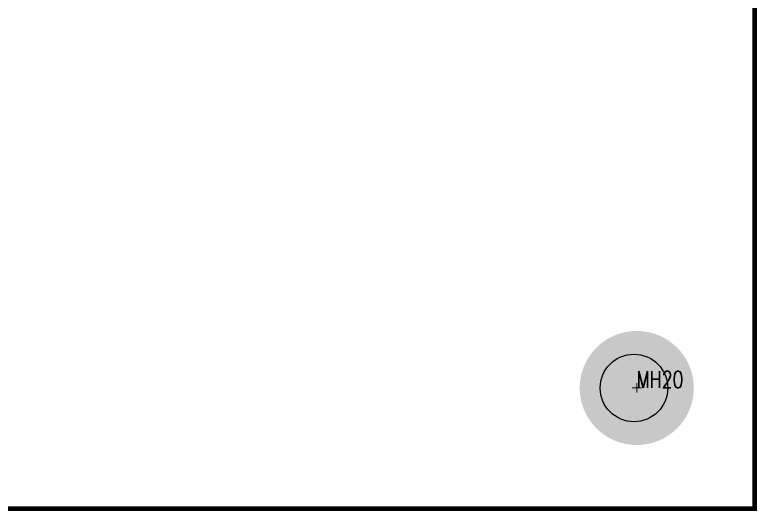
# Model space of a CAD drawing. Header units: millimetres. Extents: x 5 to 1395, y 5 to 415.
# Drawn here: x 1356.14 to 1395.17, y 11.08 to 37.18 of the extents above; entities that cross this region are included whole.
import ezdxf

# ---------------------------------------------------------------- set-up
doc = ezdxf.new("R2010")
doc.units = ezdxf.units.MM
for name, color, linetype in [('BOARD_OUTLINE_00', 2, 'Continuous'), ('DRIL_PLTE_THRU_01', 16, 'Continuous'), ('DRIL_PLTE_THRU_02', 146, 'Continuous'), ('DRIL_PLTE_THRU_03', 56, 'Continuous'), ('DRIL_PLTE_THRU_04', 216, 'Continuous'), ('DRIL_PLTE_THRU_05', 34, 'Continuous'), ('DRIL_PLTE_THRU_06', 96, 'Continuous'), ('DRIL_PLTE_THRU_07', 171, 'Continuous'), ('DRIL_PLTE_THRU_08', 176, 'Continuous'), ('DRIL_SYMBOL', 2, 'Continuous'), ('PADS_BOT', 5, 'Continuous'), ('PADS_INNER', 1, 'Continuous'), ('PADS_TOP', 1, 'Continuous'), ('PART_NAME_01', 1, 'Continuous')]:
    doc.layers.add(name, color=color, linetype=linetype)
doc.styles.add('W0$127', font='simplex', dxfattribs={"width": 0.75})

# ---------------------------------------------------------------- blocks, each defined once
blk = doc.blocks.new('SMOOTH_0$254')
at = {"const_width": 0.127}
blk.add_lwpolyline([(-0.0635, 0, 1), (0.0635, 0, 1)], format="xyb", close=True, dxfattribs=at)
blk = doc.blocks.new('BOARD_30802')
at = {"layer": 'BOARD_OUTLINE_00', "const_width": 0.254}
blk.add_lwpolyline([(0, 0), (431.8, 0), (431.8, 55.96999), (429.8, 55.96999, -1), (429.8, 62.96999), (431.8, 62.96999), (431.8, 165.94328), (429.79848, 165.94328, -1), (429.79848, 172.96638), (431.8, 172.96638), (431.8, 279.4), (419.4, 279.4), (419.40226, 279.39, -1), (412.4, 279.39), (412.4, 279.4), (299.4, 279.4), (299.4, 279.399, -1), (292.4, 279.399), (292.4, 279.4), (139.4, 279.4, -1)], format="xyb", dxfattribs=at)
at = {"layer": 'BOARD_OUTLINE_00'}
blk.add_blockref('SMOOTH_0$254', (431.8, 0), dxfattribs=at)
blk = doc.blocks.new('DRIL_SYMBOL_3$5')
at = {"layer": 'DRIL_SYMBOL', "const_width": 0.0508}
for points in [[(-0.254, 0), (0.254, 0)], [(0, -0.254), (0, 0.254)]]:
    blk.add_lwpolyline(points, dxfattribs=at)
blk = doc.blocks.new('DRIL_HOLE_3$5')
at = {"const_width": 1.75}
blk.add_lwpolyline([(-0.875, 0, 1), (0.875, 0, 1)], format="xyb", close=True, dxfattribs=at)
blk.add_blockref('DRIL_SYMBOL_3$5', (0, 0))
blk = doc.blocks.new('PAD_26')
at = {"const_width": 3}
blk.add_lwpolyline([(0, -1.5, 1), (0, 1.5, 1)], format="xyb", close=True, dxfattribs=at)
blk = doc.blocks.new('STK_TOP_206')
at = {"layer": 'DRIL_PLTE_THRU_01'}
blk.add_blockref('DRIL_HOLE_3$5', (0, 0), dxfattribs=at)
at = {"layer": 'DRIL_PLTE_THRU_02'}
blk.add_blockref('DRIL_HOLE_3$5', (0, 0), dxfattribs=at)
at = {"layer": 'DRIL_PLTE_THRU_03'}
blk.add_blockref('DRIL_HOLE_3$5', (0, 0), dxfattribs=at)
at = {"layer": 'DRIL_PLTE_THRU_04'}
blk.add_blockref('DRIL_HOLE_3$5', (0, 0), dxfattribs=at)
at = {"layer": 'DRIL_PLTE_THRU_05'}
blk.add_blockref('DRIL_HOLE_3$5', (0, 0), dxfattribs=at)
at = {"layer": 'DRIL_PLTE_THRU_06'}
blk.add_blockref('DRIL_HOLE_3$5', (0, 0), dxfattribs=at)
at = {"layer": 'DRIL_PLTE_THRU_07'}
blk.add_blockref('DRIL_HOLE_3$5', (0, 0), dxfattribs=at)
at = {"layer": 'DRIL_PLTE_THRU_08'}
blk.add_blockref('DRIL_HOLE_3$5', (0, 0), dxfattribs=at)
at = {"layer": 'PADS_BOT'}
blk.add_blockref('PAD_26', (0, 0), dxfattribs=at)
at = {"layer": 'PADS_INNER'}
blk.add_blockref('PAD_26', (0, 0), dxfattribs=at)
at = {"layer": 'PADS_TOP'}
blk.add_blockref('PAD_26', (0, 0), dxfattribs=at)
blk = doc.blocks.new('SYM_TOP_19')
blk.add_blockref('STK_TOP_206', (0, 0))
blk = doc.blocks.new('PART_TOP_370')
blk.add_blockref('SYM_TOP_19', (0, 0))
at = {"layer": 'PART_NAME_01', "style": 'W0$127', "width": 0.75}
blk.add_text('MH20', height=0.889, dxfattribs=at).set_placement((0, 0))
blk = doc.blocks.new('q')
for name, p in [('BOARD_30802', (963.245, 11.209)), ('PART_TOP_370', (1388.842, 17.559))]:
    blk.add_blockref(name, p)

msp = doc.modelspace()

# ---------------------------------------------------------------- linework, layer by layer
at = {"color": 7, "linetype": 'Continuous', "lineweight": 15}
for p, q in [((1395.0448, 11.2088), (1395.0448, 67.1788)), ((963.2448, 11.2088), (1395.0448, 11.2088))]:
    msp.add_line(p, q, dxfattribs=at)
msp.add_circle((1388.6948, 17.5588), 1.775, dxfattribs=at)

# ---------------------------------------------------------------- block references
msp.add_blockref('q', (0, 0))

doc.saveas('drawing.dxf')
